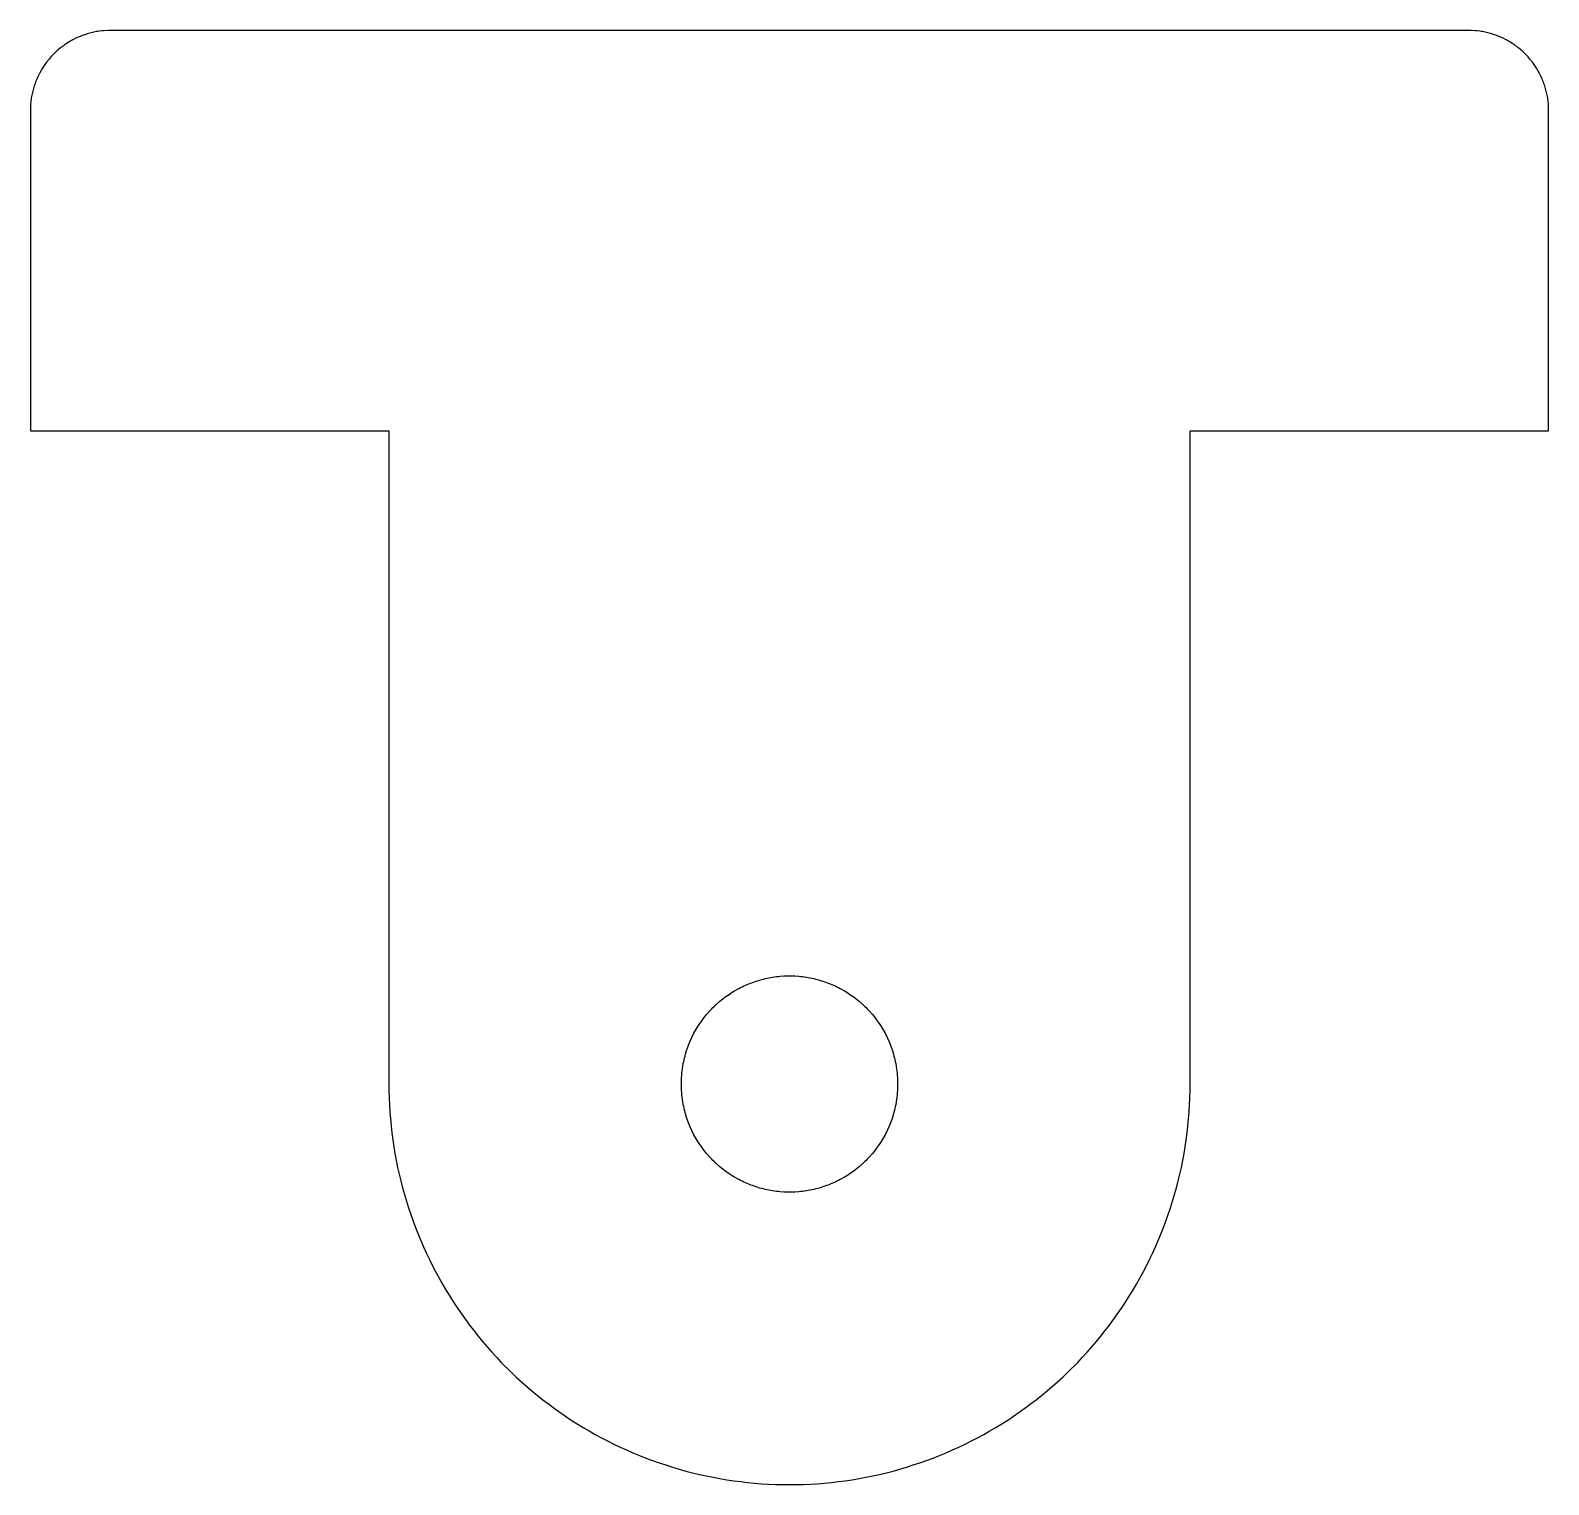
# Model space of a CAD drawing. Header units: metres. Extents: x -9.5 to 9.5, y -5 to 13.2.
import ezdxf

# ---------------------------------------------------------------- set-up
doc = ezdxf.new("R2010")
doc.units = ezdxf.units.M

msp = doc.modelspace()

# ---------------------------------------------------------------- linework, layer by layer
for p, q in [((-8.83301, 13.084), (-8.86621, 13.0703)), ((-8.81738, 13.0898), (-8.83301, 13.084)), ((-8.80078, 13.0957), (-8.81738, 13.0898)), ((-8.78418, 13.1006), (-8.80078, 13.0957)), ((-8.76758, 13.1064), (-8.78418, 13.1006)), ((-8.75098, 13.1113), (-8.76758, 13.1064)), ((-8.7334, 13.1162), (-8.75098, 13.1113)), ((-8.7002, 13.124), (-8.7334, 13.1162)), ((-8.68262, 13.1279), (-8.7002, 13.124)), ((-8.66602, 13.1318), (-8.68262, 13.1279)), ((-8.64844, 13.1348), (-8.66602, 13.1318)), ((-8.63184, 13.1377), (-8.64844, 13.1348)), ((-8.61426, 13.1406), (-8.63184, 13.1377)), ((-8.5791, 13.1445), (-8.61426, 13.1406)), ((-8.5625, 13.1465), (-8.5791, 13.1445)), ((-8.50977, 13.1494), (-8.5625, 13.1465)), ((-8.49219, 13.1494), (-8.50977, 13.1494)), ((-8.47461, 13.1504), (-8.49219, 13.1494)), ((8.47461, 13.1504), (-8.47461, 13.1504)), ((8.49219, 13.1494), (8.47461, 13.1504)), ((8.50977, 13.1494), (8.49219, 13.1494)), ((8.5625, 13.1465), (8.50977, 13.1494)), ((8.5791, 13.1445), (8.5625, 13.1465)), ((8.61426, 13.1406), (8.5791, 13.1445)), ((8.63184, 13.1377), (8.61426, 13.1406)), ((8.64844, 13.1348), (8.63184, 13.1377)), ((8.66602, 13.1318), (8.64844, 13.1348)), ((8.68262, 13.1279), (8.66602, 13.1318)), ((8.7002, 13.124), (8.68262, 13.1279)), ((8.7334, 13.1162), (8.7002, 13.124)), ((8.75098, 13.1113), (8.7334, 13.1162)), ((8.76758, 13.1064), (8.75098, 13.1113)), ((8.78418, 13.1006), (8.76758, 13.1064)), ((8.80078, 13.0957), (8.78418, 13.1006)), ((8.81738, 13.0898), (8.80078, 13.0957)), ((8.83301, 13.084), (8.81738, 13.0898)), ((8.86621, 13.0703), (8.83301, 13.084)), ((-9.14453, 12.8936), (-9.15723, 12.8818)), ((-9.13086, 12.9043), (-9.14453, 12.8936)), ((-9.11816, 12.916), (-9.13086, 12.9043)), ((-9.10449, 12.9268), (-9.11816, 12.916)), ((-9.09082, 12.9385), (-9.10449, 12.9268)), ((-9.07715, 12.9482), (-9.09082, 12.9385)), ((-9.0625, 12.959), (-9.07715, 12.9482)), ((-9.04883, 12.9688), (-9.0625, 12.959)), ((-9.03418, 12.9795), (-9.04883, 12.9688)), ((-9.01953, 12.9883), (-9.03418, 12.9795)), ((-9.00488, 12.998), (-9.01953, 12.9883)), ((-8.99023, 13.0068), (-9.00488, 12.998)), ((-8.97461, 13.0156), (-8.99023, 13.0068)), ((-8.95996, 13.0244), (-8.97461, 13.0156)), ((-8.94434, 13.0332), (-8.95996, 13.0244)), ((-8.89746, 13.0566), (-8.94434, 13.0332)), ((-8.86621, 13.0703), (-8.89746, 13.0566)), ((8.89746, 13.0566), (8.86621, 13.0703)), ((8.94434, 13.0332), (8.89746, 13.0566)), ((8.95996, 13.0244), (8.94434, 13.0332)), ((8.97461, 13.0156), (8.95996, 13.0244)), ((8.99023, 13.0068), (8.97461, 13.0156)), ((9.00488, 12.998), (8.99023, 13.0068)), ((9.01953, 12.9883), (9.00488, 12.998)), ((9.03418, 12.9795), (9.01953, 12.9883)), ((9.04883, 12.9688), (9.03418, 12.9795)), ((9.0625, 12.959), (9.04883, 12.9688)), ((9.07715, 12.9482), (9.0625, 12.959)), ((9.09082, 12.9385), (9.07715, 12.9482)), ((9.10449, 12.9268), (9.09082, 12.9385)), ((9.11816, 12.916), (9.10449, 12.9268)), ((9.13086, 12.9043), (9.11816, 12.916)), ((9.14453, 12.8936), (9.13086, 12.9043)), ((9.15723, 12.8818), (9.14453, 12.8936)), ((-9.29395, 12.7236), (-9.32324, 12.6797)), ((-9.28418, 12.7373), (-9.29395, 12.7236)), ((-9.27344, 12.752), (-9.28418, 12.7373)), ((-9.24121, 12.793), (-9.27344, 12.752)), ((-9.22949, 12.8057), (-9.24121, 12.793)), ((-9.21777, 12.8193), (-9.22949, 12.8057)), ((-9.19434, 12.8447), (-9.21777, 12.8193)), ((-9.15723, 12.8818), (-9.19434, 12.8447)), ((9.19434, 12.8447), (9.15723, 12.8818)), ((9.21777, 12.8193), (9.19434, 12.8447)), ((9.22949, 12.8057), (9.21777, 12.8193)), ((9.24121, 12.793), (9.22949, 12.8057)), ((9.27344, 12.752), (9.24121, 12.793)), ((9.28418, 12.7373), (9.27344, 12.752)), ((9.29395, 12.7236), (9.28418, 12.7373)), ((9.32324, 12.6797), (9.29395, 12.7236)), ((-9.4082, 12.5088), (-9.41504, 12.4922)), ((-9.40234, 12.5244), (-9.4082, 12.5088)), ((-9.39551, 12.541), (-9.40234, 12.5244)), ((-9.38867, 12.5566), (-9.39551, 12.541)), ((-9.38086, 12.5723), (-9.38867, 12.5566)), ((-9.37402, 12.5879), (-9.38086, 12.5723)), ((-9.3584, 12.6191), (-9.37402, 12.5879)), ((-9.34082, 12.6504), (-9.3584, 12.6191)), ((-9.32324, 12.6797), (-9.34082, 12.6504)), ((9.34082, 12.6504), (9.32324, 12.6797)), ((9.3584, 12.6191), (9.34082, 12.6504)), ((9.37402, 12.5879), (9.3584, 12.6191)), ((9.38086, 12.5723), (9.37402, 12.5879)), ((9.38867, 12.5566), (9.38086, 12.5723)), ((9.39551, 12.541), (9.38867, 12.5566)), ((9.40234, 12.5244), (9.39551, 12.541)), ((9.4082, 12.5088), (9.40234, 12.5244)), ((9.41504, 12.4922), (9.4082, 12.5088)), ((-9.45996, 12.3232), (-9.46289, 12.3066)), ((-9.45703, 12.3408), (-9.45996, 12.3232)), ((-9.45312, 12.3584), (-9.45703, 12.3408)), ((-9.44531, 12.3916), (-9.45312, 12.3584)), ((-9.44141, 12.4092), (-9.44531, 12.3916)), ((-9.43164, 12.4424), (-9.44141, 12.4092)), ((-9.42578, 12.459), (-9.43164, 12.4424)), ((-9.4209, 12.4756), (-9.42578, 12.459)), ((-9.41504, 12.4922), (-9.4209, 12.4756)), ((9.4209, 12.4756), (9.41504, 12.4922)), ((9.42578, 12.459), (9.4209, 12.4756)), ((9.43164, 12.4424), (9.42578, 12.459)), ((9.44141, 12.4092), (9.43164, 12.4424)), ((9.44531, 12.3916), (9.44141, 12.4092)), ((9.45312, 12.3584), (9.44531, 12.3916)), ((9.45703, 12.3408), (9.45312, 12.3584)), ((9.45996, 12.3232), (9.45703, 12.3408)), ((9.46289, 12.3066), (9.45996, 12.3232)), ((-9.47168, 12.2373), (-9.47461, 12.1846)), ((-9.47461, 12.1846), (-9.47461, 8.15039)), ((-9.46973, 12.2549), (-9.47168, 12.2373)), ((-9.46777, 12.2715), (-9.46973, 12.2549)), ((-9.46484, 12.2891), (-9.46777, 12.2715)), ((-9.46289, 12.3066), (-9.46484, 12.2891)), ((9.46484, 12.2891), (9.46289, 12.3066)), ((9.46777, 12.2715), (9.46484, 12.2891)), ((9.46973, 12.2549), (9.46777, 12.2715)), ((9.47168, 12.2373), (9.46973, 12.2549)), ((9.47461, 12.1846), (9.47168, 12.2373)), ((9.47461, 8.15039), (9.47461, 12.1846)), ((-9.47461, 8.15039), (-5, 8.15039)), ((-5, 8.15039), (-5, 0)), ((5, 0), (5, 8.15039)), ((5, 8.15039), (9.47461, 8.15039)), ((-0.257812, 1.3252), (-0.1875, 1.33691)), ((-0.1875, 1.33691), (-0.164062, 1.33984)), ((-0.164062, 1.33984), (-0.141602, 1.34277)), ((-0.141602, 1.34277), (-0.117188, 1.34473)), ((-0.117188, 1.34473), (-0.070312, 1.34863)), ((-0.070312, 1.34863), (-0.046875, 1.34961)), ((-0.046875, 1.34961), (0.046875, 1.34961)), ((0.046875, 1.34961), (0.070312, 1.34863)), ((0.070312, 1.34863), (0.117188, 1.34473)), ((0.117188, 1.34473), (0.141602, 1.34277)), ((0.141602, 1.34277), (0.164062, 1.33984)), ((0.164062, 1.33984), (0.1875, 1.33691)), ((0.1875, 1.33691), (0.257812, 1.3252)), ((-0.754883, 1.11914), (-0.71582, 1.14453)), ((-0.71582, 1.14453), (-0.695312, 1.15723)), ((-0.695312, 1.15723), (-0.633789, 1.19238)), ((-0.633789, 1.19238), (-0.613281, 1.20312)), ((-0.613281, 1.20312), (-0.591797, 1.21289)), ((-0.591797, 1.21289), (-0.570312, 1.22363)), ((-0.570312, 1.22363), (-0.527344, 1.24316)), ((-0.527344, 1.24316), (-0.505859, 1.25195)), ((-0.505859, 1.25195), (-0.483398, 1.26074)), ((-0.483398, 1.26074), (-0.461914, 1.26855)), ((-0.461914, 1.26855), (-0.416992, 1.28418)), ((-0.416992, 1.28418), (-0.37207, 1.29785)), ((-0.37207, 1.29785), (-0.349609, 1.30371)), ((-0.349609, 1.30371), (-0.326172, 1.30957)), ((-0.326172, 1.30957), (-0.303711, 1.31543)), ((-0.303711, 1.31543), (-0.280273, 1.32031)), ((-0.280273, 1.32031), (-0.257812, 1.3252)), ((0.257812, 1.3252), (0.280273, 1.32031)), ((0.280273, 1.32031), (0.303711, 1.31543)), ((0.303711, 1.31543), (0.326172, 1.30957)), ((0.326172, 1.30957), (0.349609, 1.30371)), ((0.349609, 1.30371), (0.37207, 1.29785)), ((0.37207, 1.29785), (0.416992, 1.28418)), ((0.416992, 1.28418), (0.461914, 1.26855)), ((0.461914, 1.26855), (0.483398, 1.26074)), ((0.483398, 1.26074), (0.505859, 1.25195)), ((0.505859, 1.25195), (0.527344, 1.24316)), ((0.527344, 1.24316), (0.570312, 1.22363)), ((0.570312, 1.22363), (0.591797, 1.21289)), ((0.591797, 1.21289), (0.613281, 1.20312)), ((0.613281, 1.20312), (0.633789, 1.19238)), ((0.633789, 1.19238), (0.695312, 1.15723)), ((0.695312, 1.15723), (0.71582, 1.14453)), ((0.71582, 1.14453), (0.754883, 1.11914)), ((-0.970703, 0.9375), (-0.955078, 0.955078)), ((-0.955078, 0.955078), (-0.9375, 0.970703)), ((-0.9375, 0.970703), (-0.920898, 0.987305)), ((-0.920898, 0.987305), (-0.868164, 1.03418)), ((-0.868164, 1.03418), (-0.8125, 1.07812)), ((-0.8125, 1.07812), (-0.793945, 1.0918)), ((-0.793945, 1.0918), (-0.754883, 1.11914)), ((0.754883, 1.11914), (0.793945, 1.0918)), ((0.793945, 1.0918), (0.8125, 1.07812)), ((0.8125, 1.07812), (0.868164, 1.03418)), ((0.868164, 1.03418), (0.920898, 0.987305)), ((0.920898, 0.987305), (0.9375, 0.970703)), ((0.9375, 0.970703), (0.955078, 0.955078)), ((0.955078, 0.955078), (0.970703, 0.9375)), ((-1.11914, 0.754883), (-1.0918, 0.793945)), ((-1.0918, 0.793945), (-1.07812, 0.8125)), ((-1.07812, 0.8125), (-1.03418, 0.868164)), ((-1.03418, 0.868164), (-0.987305, 0.920898)), ((-0.987305, 0.920898), (-0.970703, 0.9375)), ((0.970703, 0.9375), (0.987305, 0.920898)), ((0.987305, 0.920898), (1.03418, 0.868164)), ((1.03418, 0.868164), (1.07812, 0.8125)), ((1.07812, 0.8125), (1.0918, 0.793945)), ((1.0918, 0.793945), (1.11914, 0.754883)), ((-1.24316, 0.527344), (-1.22363, 0.570312)), ((-1.22363, 0.570312), (-1.21289, 0.591797)), ((-1.21289, 0.591797), (-1.20312, 0.613281)), ((-1.20312, 0.613281), (-1.19238, 0.633789)), ((-1.19238, 0.633789), (-1.15723, 0.695312)), ((-1.15723, 0.695312), (-1.14453, 0.71582)), ((-1.14453, 0.71582), (-1.11914, 0.754883)), ((1.11914, 0.754883), (1.14453, 0.71582)), ((1.14453, 0.71582), (1.15723, 0.695312)), ((1.15723, 0.695312), (1.19238, 0.633789)), ((1.19238, 0.633789), (1.20312, 0.613281)), ((1.20312, 0.613281), (1.21289, 0.591797)), ((1.21289, 0.591797), (1.22363, 0.570312)), ((1.22363, 0.570312), (1.24316, 0.527344)), ((-1.29785, 0.37207), (-1.28418, 0.416992)), ((-1.28418, 0.416992), (-1.26855, 0.461914)), ((-1.26855, 0.461914), (-1.26074, 0.483398)), ((-1.26074, 0.483398), (-1.25195, 0.505859)), ((-1.25195, 0.505859), (-1.24316, 0.527344)), ((1.24316, 0.527344), (1.25195, 0.505859)), ((1.25195, 0.505859), (1.26074, 0.483398)), ((1.26074, 0.483398), (1.26855, 0.461914)), ((1.26855, 0.461914), (1.28418, 0.416992)), ((1.28418, 0.416992), (1.29785, 0.37207)), ((-1.33691, 0.1875), (-1.3252, 0.257812)), ((-1.3252, 0.257812), (-1.32031, 0.280273)), ((-1.32031, 0.280273), (-1.31543, 0.303711)), ((-1.31543, 0.303711), (-1.30957, 0.326172)), ((-1.30957, 0.326172), (-1.30371, 0.349609)), ((-1.30371, 0.349609), (-1.29785, 0.37207)), ((1.29785, 0.37207), (1.30371, 0.349609)), ((1.30371, 0.349609), (1.30957, 0.326172)), ((1.30957, 0.326172), (1.31543, 0.303711)), ((1.31543, 0.303711), (1.32031, 0.280273)), ((1.32031, 0.280273), (1.3252, 0.257812)), ((1.3252, 0.257812), (1.33691, 0.1875)), ((-5, 0), (-4.99902, -0.086914)), ((-1.34961, 0.046875), (-1.34863, 0.070312)), ((-1.34961, -0.046875), (-1.34961, 0.046875)), ((-1.34863, 0.070312), (-1.34473, 0.117188)), ((-1.34473, 0.117188), (-1.34277, 0.141602)), ((-1.34277, 0.141602), (-1.33984, 0.164062)), ((-1.33984, 0.164062), (-1.33691, 0.1875)), ((1.33691, 0.1875), (1.33984, 0.164062)), ((1.33984, 0.164062), (1.34277, 0.141602)), ((1.34277, 0.141602), (1.34473, 0.117188)), ((1.34473, 0.117188), (1.34863, 0.070312)), ((1.34863, 0.070312), (1.34961, 0.046875)), ((1.34961, 0.046875), (1.34961, -0.046875)), ((4.99902, -0.086914), (5, 0)), ((-4.99902, -0.086914), (-4.99707, -0.174805)), ((-4.99707, -0.174805), (-4.99316, -0.261719)), ((-1.34863, -0.070312), (-1.34961, -0.046875)), ((-1.34473, -0.117188), (-1.34863, -0.070312)), ((-1.34277, -0.141602), (-1.34473, -0.117188)), ((-1.33984, -0.164062), (-1.34277, -0.141602)), ((-1.33691, -0.1875), (-1.33984, -0.164062)), ((-1.3252, -0.257812), (-1.33691, -0.1875)), ((1.33691, -0.1875), (1.3252, -0.257812)), ((1.33984, -0.164062), (1.33691, -0.1875)), ((1.34277, -0.141602), (1.33984, -0.164062)), ((1.34473, -0.117188), (1.34277, -0.141602)), ((1.34863, -0.070312), (1.34473, -0.117188)), ((1.34961, -0.046875), (1.34863, -0.070312)), ((4.99316, -0.261719), (4.99707, -0.174805)), ((4.99707, -0.174805), (4.99902, -0.086914)), ((-4.99316, -0.261719), (-4.98828, -0.348633)), ((-4.98828, -0.348633), (-4.98145, -0.435547)), ((-1.32031, -0.280273), (-1.3252, -0.257812)), ((-1.31543, -0.303711), (-1.32031, -0.280273)), ((-1.30957, -0.326172), (-1.31543, -0.303711)), ((-1.30371, -0.349609), (-1.30957, -0.326172)), ((-1.29785, -0.37207), (-1.30371, -0.349609)), ((-1.28418, -0.416992), (-1.29785, -0.37207)), ((1.29785, -0.37207), (1.28418, -0.416992)), ((1.30371, -0.349609), (1.29785, -0.37207)), ((1.30957, -0.326172), (1.30371, -0.349609)), ((1.31543, -0.303711), (1.30957, -0.326172)), ((1.32031, -0.280273), (1.31543, -0.303711)), ((1.3252, -0.257812), (1.32031, -0.280273)), ((4.98145, -0.435547), (4.98828, -0.348633)), ((4.98828, -0.348633), (4.99316, -0.261719)), ((-4.98145, -0.435547), (-4.97266, -0.522461)), ((-4.97266, -0.522461), (-4.96289, -0.609375)), ((-1.26855, -0.461914), (-1.28418, -0.416992)), ((-1.26074, -0.483398), (-1.26855, -0.461914)), ((-1.25195, -0.505859), (-1.26074, -0.483398)), ((-1.24316, -0.527344), (-1.25195, -0.505859)), ((-1.22363, -0.570312), (-1.24316, -0.527344)), ((1.24316, -0.527344), (1.22363, -0.570312)), ((1.25195, -0.505859), (1.24316, -0.527344)), ((1.26074, -0.483398), (1.25195, -0.505859)), ((1.26855, -0.461914), (1.26074, -0.483398)), ((1.28418, -0.416992), (1.26855, -0.461914)), ((4.96289, -0.609375), (4.97266, -0.522461)), ((4.97266, -0.522461), (4.98145, -0.435547)), ((-4.96289, -0.609375), (-4.95117, -0.696289)), ((-4.95117, -0.696289), (-4.93848, -0.782227)), ((-1.21289, -0.591797), (-1.22363, -0.570312)), ((-1.20312, -0.613281), (-1.21289, -0.591797)), ((-1.19238, -0.633789), (-1.20312, -0.613281)), ((-1.15723, -0.695312), (-1.19238, -0.633789)), ((-1.14453, -0.71582), (-1.15723, -0.695312)), ((-1.11914, -0.754883), (-1.14453, -0.71582)), ((-1.0918, -0.793945), (-1.11914, -0.754883)), ((1.11914, -0.754883), (1.0918, -0.793945)), ((1.14453, -0.71582), (1.11914, -0.754883)), ((1.15723, -0.695312), (1.14453, -0.71582)), ((1.19238, -0.633789), (1.15723, -0.695312)), ((1.20312, -0.613281), (1.19238, -0.633789)), ((1.21289, -0.591797), (1.20312, -0.613281)), ((1.22363, -0.570312), (1.21289, -0.591797)), ((4.93848, -0.782227), (4.95117, -0.696289)), ((4.95117, -0.696289), (4.96289, -0.609375)), ((-4.93848, -0.782227), (-4.92383, -0.868164)), ((-4.92383, -0.868164), (-4.9082, -0.954102)), ((-1.07812, -0.8125), (-1.0918, -0.793945)), ((-1.03418, -0.868164), (-1.07812, -0.8125)), ((-0.987305, -0.920898), (-1.03418, -0.868164)), ((-0.970703, -0.9375), (-0.987305, -0.920898)), ((-0.955078, -0.955078), (-0.970703, -0.9375)), ((0.970703, -0.9375), (0.955078, -0.955078)), ((0.987305, -0.920898), (0.970703, -0.9375)), ((1.03418, -0.868164), (0.987305, -0.920898)), ((1.07812, -0.8125), (1.03418, -0.868164)), ((1.0918, -0.793945), (1.07812, -0.8125)), ((4.9082, -0.954102), (4.92383, -0.868164)), ((4.92383, -0.868164), (4.93848, -0.782227)), ((-4.9082, -0.954102), (-4.89062, -1.04004)), ((-4.89062, -1.04004), (-4.87207, -1.125)), ((-4.87207, -1.125), (-4.85156, -1.20996)), ((-0.9375, -0.970703), (-0.955078, -0.955078)), ((-0.920898, -0.987305), (-0.9375, -0.970703)), ((-0.868164, -1.03418), (-0.920898, -0.987305)), ((-0.8125, -1.07812), (-0.868164, -1.03418)), ((-0.793945, -1.0918), (-0.8125, -1.07812)), ((-0.754883, -1.11914), (-0.793945, -1.0918)), ((-0.71582, -1.14453), (-0.754883, -1.11914)), ((0.754883, -1.11914), (0.71582, -1.14453)), ((0.793945, -1.0918), (0.754883, -1.11914)), ((0.8125, -1.07812), (0.793945, -1.0918)), ((0.868164, -1.03418), (0.8125, -1.07812)), ((0.920898, -0.987305), (0.868164, -1.03418)), ((0.9375, -0.970703), (0.920898, -0.987305)), ((0.955078, -0.955078), (0.9375, -0.970703)), ((4.85156, -1.20996), (4.87207, -1.125)), ((4.87207, -1.125), (4.89062, -1.04004)), ((4.89062, -1.04004), (4.9082, -0.954102)), ((-4.85156, -1.20996), (-4.83008, -1.29395)), ((-4.83008, -1.29395), (-4.80664, -1.37793)), ((-0.695312, -1.15723), (-0.71582, -1.14453)), ((-0.633789, -1.19238), (-0.695312, -1.15723)), ((-0.613281, -1.20312), (-0.633789, -1.19238)), ((-0.591797, -1.21289), (-0.613281, -1.20312)), ((-0.570312, -1.22363), (-0.591797, -1.21289)), ((-0.527344, -1.24316), (-0.570312, -1.22363)), ((-0.505859, -1.25195), (-0.527344, -1.24316)), ((-0.483398, -1.26074), (-0.505859, -1.25195)), ((-0.461914, -1.26855), (-0.483398, -1.26074)), ((-0.416992, -1.28418), (-0.461914, -1.26855)), ((-0.37207, -1.29785), (-0.416992, -1.28418)), ((-0.349609, -1.30371), (-0.37207, -1.29785)), ((-0.326172, -1.30957), (-0.349609, -1.30371)), ((-0.303711, -1.31543), (-0.326172, -1.30957)), ((-0.280273, -1.32031), (-0.303711, -1.31543)), ((-0.257812, -1.3252), (-0.280273, -1.32031)), ((-0.1875, -1.33691), (-0.257812, -1.3252)), ((0.257812, -1.3252), (0.1875, -1.33691)), ((0.280273, -1.32031), (0.257812, -1.3252)), ((0.303711, -1.31543), (0.280273, -1.32031)), ((0.326172, -1.30957), (0.303711, -1.31543)), ((0.349609, -1.30371), (0.326172, -1.30957)), ((0.37207, -1.29785), (0.349609, -1.30371)), ((0.416992, -1.28418), (0.37207, -1.29785)), ((0.461914, -1.26855), (0.416992, -1.28418)), ((0.483398, -1.26074), (0.461914, -1.26855)), ((0.505859, -1.25195), (0.483398, -1.26074)), ((0.527344, -1.24316), (0.505859, -1.25195)), ((0.570312, -1.22363), (0.527344, -1.24316)), ((0.591797, -1.21289), (0.570312, -1.22363)), ((0.613281, -1.20312), (0.591797, -1.21289)), ((0.633789, -1.19238), (0.613281, -1.20312)), ((0.695312, -1.15723), (0.633789, -1.19238)), ((0.71582, -1.14453), (0.695312, -1.15723)), ((4.80664, -1.37793), (4.83008, -1.29395)), ((4.83008, -1.29395), (4.85156, -1.20996)), ((-4.80664, -1.37793), (-4.78125, -1.46191)), ((-4.78125, -1.46191), (-4.75488, -1.54492)), ((-0.164062, -1.33984), (-0.1875, -1.33691)), ((-0.141602, -1.34277), (-0.164062, -1.33984)), ((-0.117188, -1.34473), (-0.141602, -1.34277)), ((-0.070312, -1.34863), (-0.117188, -1.34473)), ((-0.046875, -1.34961), (-0.070312, -1.34863)), ((0.046875, -1.34961), (-0.046875, -1.34961)), ((0.070312, -1.34863), (0.046875, -1.34961)), ((0.117188, -1.34473), (0.070312, -1.34863)), ((0.141602, -1.34277), (0.117188, -1.34473)), ((0.164062, -1.33984), (0.141602, -1.34277)), ((0.1875, -1.33691), (0.164062, -1.33984)), ((4.75488, -1.54492), (4.78125, -1.46191)), ((4.78125, -1.46191), (4.80664, -1.37793)), ((-4.75488, -1.54492), (-4.72754, -1.62793)), ((-4.72754, -1.62793), (-4.69824, -1.70996)), ((4.69824, -1.70996), (4.72754, -1.62793)), ((4.72754, -1.62793), (4.75488, -1.54492)), ((-4.69824, -1.70996), (-4.66797, -1.79199)), ((-4.66797, -1.79199), (-4.63574, -1.87305)), ((-4.63574, -1.87305), (-4.60254, -1.9541)), ((4.60254, -1.9541), (4.63574, -1.87305)), ((4.63574, -1.87305), (4.66797, -1.79199)), ((4.66797, -1.79199), (4.69824, -1.70996)), ((-4.60254, -1.9541), (-4.56738, -2.0332)), ((-4.56738, -2.0332), (-4.53125, -2.11328)), ((4.53125, -2.11328), (4.56738, -2.0332)), ((4.56738, -2.0332), (4.60254, -1.9541)), ((-4.53125, -2.11328), (-4.49414, -2.19141)), ((-4.49414, -2.19141), (-4.45508, -2.26953)), ((-4.45508, -2.26953), (-4.41504, -2.34766)), ((4.41504, -2.34766), (4.45508, -2.26953)), ((4.45508, -2.26953), (4.49414, -2.19141)), ((4.49414, -2.19141), (4.53125, -2.11328)), ((-4.41504, -2.34766), (-4.37305, -2.42383)), ((-4.37305, -2.42383), (-4.33008, -2.5)), ((4.33008, -2.5), (4.37305, -2.42383)), ((4.37305, -2.42383), (4.41504, -2.34766)), ((-4.33008, -2.5), (-4.28613, -2.5752)), ((-4.28613, -2.5752), (-4.24023, -2.64941)), ((-4.24023, -2.64941), (-4.19336, -2.72363)), ((4.19336, -2.72363), (4.24023, -2.64941)), ((4.24023, -2.64941), (4.28613, -2.5752)), ((4.28613, -2.5752), (4.33008, -2.5)), ((-4.19336, -2.72363), (-4.14551, -2.7959)), ((-4.14551, -2.7959), (-4.0957, -2.86816)), ((4.0957, -2.86816), (4.14551, -2.7959)), ((4.14551, -2.7959), (4.19336, -2.72363)), ((-4.0957, -2.86816), (-4.04492, -2.93848)), ((-4.04492, -2.93848), (-3.99316, -3.00879)), ((-3.99316, -3.00879), (-3.94043, -3.07812)), ((3.94043, -3.07812), (3.99316, -3.00879)), ((3.99316, -3.00879), (4.04492, -2.93848)), ((4.04492, -2.93848), (4.0957, -2.86816)), ((-3.94043, -3.07812), (-3.88574, -3.14648)), ((-3.88574, -3.14648), (-3.83008, -3.21387)), ((-3.83008, -3.21387), (-3.77344, -3.28027)), ((3.77344, -3.28027), (3.83008, -3.21387)), ((3.83008, -3.21387), (3.88574, -3.14648)), ((3.88574, -3.14648), (3.94043, -3.07812)), ((-3.77344, -3.28027), (-3.71582, -3.3457)), ((-3.71582, -3.3457), (-3.65723, -3.41016)), ((-3.65723, -3.41016), (-3.59668, -3.47363)), ((3.59668, -3.47363), (3.65723, -3.41016)), ((3.65723, -3.41016), (3.71582, -3.3457)), ((3.71582, -3.3457), (3.77344, -3.28027)), ((-3.59668, -3.47363), (-3.47363, -3.59668)), ((-3.47363, -3.59668), (-3.41016, -3.65723)), ((3.41016, -3.65723), (3.47363, -3.59668)), ((3.47363, -3.59668), (3.59668, -3.47363)), ((-3.41016, -3.65723), (-3.3457, -3.71582)), ((-3.3457, -3.71582), (-3.28027, -3.77344)), ((-3.28027, -3.77344), (-3.21387, -3.83008)), ((3.21387, -3.83008), (3.28027, -3.77344)), ((3.28027, -3.77344), (3.3457, -3.71582)), ((3.3457, -3.71582), (3.41016, -3.65723)), ((-3.21387, -3.83008), (-3.14648, -3.88574)), ((-3.14648, -3.88574), (-3.07812, -3.94043)), ((-3.07812, -3.94043), (-3.00879, -3.99316)), ((3.00879, -3.99316), (3.07812, -3.94043)), ((3.07812, -3.94043), (3.14648, -3.88574)), ((3.14648, -3.88574), (3.21387, -3.83008)), ((-3.00879, -3.99316), (-2.93848, -4.04492)), ((-2.93848, -4.04492), (-2.86816, -4.0957)), ((-2.86816, -4.0957), (-2.7959, -4.14551)), ((-2.7959, -4.14551), (-2.72363, -4.19336)), ((2.72363, -4.19336), (2.7959, -4.14551)), ((2.7959, -4.14551), (2.86816, -4.0957)), ((2.86816, -4.0957), (2.93848, -4.04492)), ((2.93848, -4.04492), (3.00879, -3.99316)), ((-2.72363, -4.19336), (-2.64941, -4.24023)), ((-2.64941, -4.24023), (-2.5752, -4.28613)), ((-2.5752, -4.28613), (-2.5, -4.33008)), ((-2.5, -4.33008), (-2.42383, -4.37305)), ((2.42383, -4.37305), (2.5, -4.33008)), ((2.5, -4.33008), (2.5752, -4.28613)), ((2.5752, -4.28613), (2.64941, -4.24023)), ((2.64941, -4.24023), (2.72363, -4.19336)), ((-2.42383, -4.37305), (-2.34766, -4.41504)), ((-2.34766, -4.41504), (-2.26953, -4.45508)), ((-2.26953, -4.45508), (-2.19141, -4.49414)), ((-2.19141, -4.49414), (-2.11328, -4.53125)), ((-2.11328, -4.53125), (-2.0332, -4.56738)), ((2.0332, -4.56738), (2.11328, -4.53125)), ((2.11328, -4.53125), (2.19141, -4.49414)), ((2.19141, -4.49414), (2.26953, -4.45508)), ((2.26953, -4.45508), (2.34766, -4.41504)), ((2.34766, -4.41504), (2.42383, -4.37305)), ((-2.0332, -4.56738), (-1.9541, -4.60254)), ((-1.9541, -4.60254), (-1.87305, -4.63574)), ((-1.87305, -4.63574), (-1.79199, -4.66797)), ((-1.79199, -4.66797), (-1.70996, -4.69824)), ((-1.70996, -4.69824), (-1.62793, -4.72754)), ((-1.62793, -4.72754), (-1.54492, -4.75488)), ((1.54492, -4.75488), (1.62793, -4.72754)), ((1.62793, -4.72754), (1.70996, -4.69824)), ((1.70996, -4.69824), (1.79199, -4.66797)), ((1.79199, -4.66797), (1.87305, -4.63574)), ((1.87305, -4.63574), (1.9541, -4.60254)), ((1.9541, -4.60254), (2.0332, -4.56738)), ((-1.54492, -4.75488), (-1.46191, -4.78125)), ((-1.46191, -4.78125), (-1.37793, -4.80664)), ((-1.37793, -4.80664), (-1.29395, -4.83008)), ((-1.29395, -4.83008), (-1.20996, -4.85156)), ((-1.20996, -4.85156), (-1.125, -4.87207)), ((-1.125, -4.87207), (-1.04004, -4.89062)), ((-1.04004, -4.89062), (-0.954102, -4.9082)), ((-0.954102, -4.9082), (-0.868164, -4.92383)), ((-0.868164, -4.92383), (-0.782227, -4.93848)), ((0.782227, -4.93848), (0.868164, -4.92383)), ((0.868164, -4.92383), (0.954102, -4.9082)), ((0.954102, -4.9082), (1.04004, -4.89062)), ((1.04004, -4.89062), (1.125, -4.87207)), ((1.125, -4.87207), (1.20996, -4.85156)), ((1.20996, -4.85156), (1.29395, -4.83008)), ((1.29395, -4.83008), (1.37793, -4.80664)), ((1.37793, -4.80664), (1.46191, -4.78125)), ((1.46191, -4.78125), (1.54492, -4.75488)), ((-0.782227, -4.93848), (-0.696289, -4.95117)), ((-0.696289, -4.95117), (-0.609375, -4.96289)), ((-0.609375, -4.96289), (-0.522461, -4.97266)), ((-0.522461, -4.97266), (-0.435547, -4.98145)), ((-0.435547, -4.98145), (-0.348633, -4.98828)), ((-0.348633, -4.98828), (-0.261719, -4.99316)), ((-0.261719, -4.99316), (-0.174805, -4.99707)), ((-0.174805, -4.99707), (-0.086914, -4.99902)), ((-0.086914, -4.99902), (0, -5)), ((0, -5), (0.086914, -4.99902)), ((0.086914, -4.99902), (0.174805, -4.99707)), ((0.174805, -4.99707), (0.261719, -4.99316)), ((0.261719, -4.99316), (0.348633, -4.98828)), ((0.348633, -4.98828), (0.435547, -4.98145)), ((0.435547, -4.98145), (0.522461, -4.97266)), ((0.522461, -4.97266), (0.609375, -4.96289)), ((0.609375, -4.96289), (0.696289, -4.95117)), ((0.696289, -4.95117), (0.782227, -4.93848))]:
    msp.add_line(p, q)

doc.saveas('drawing.dxf')
